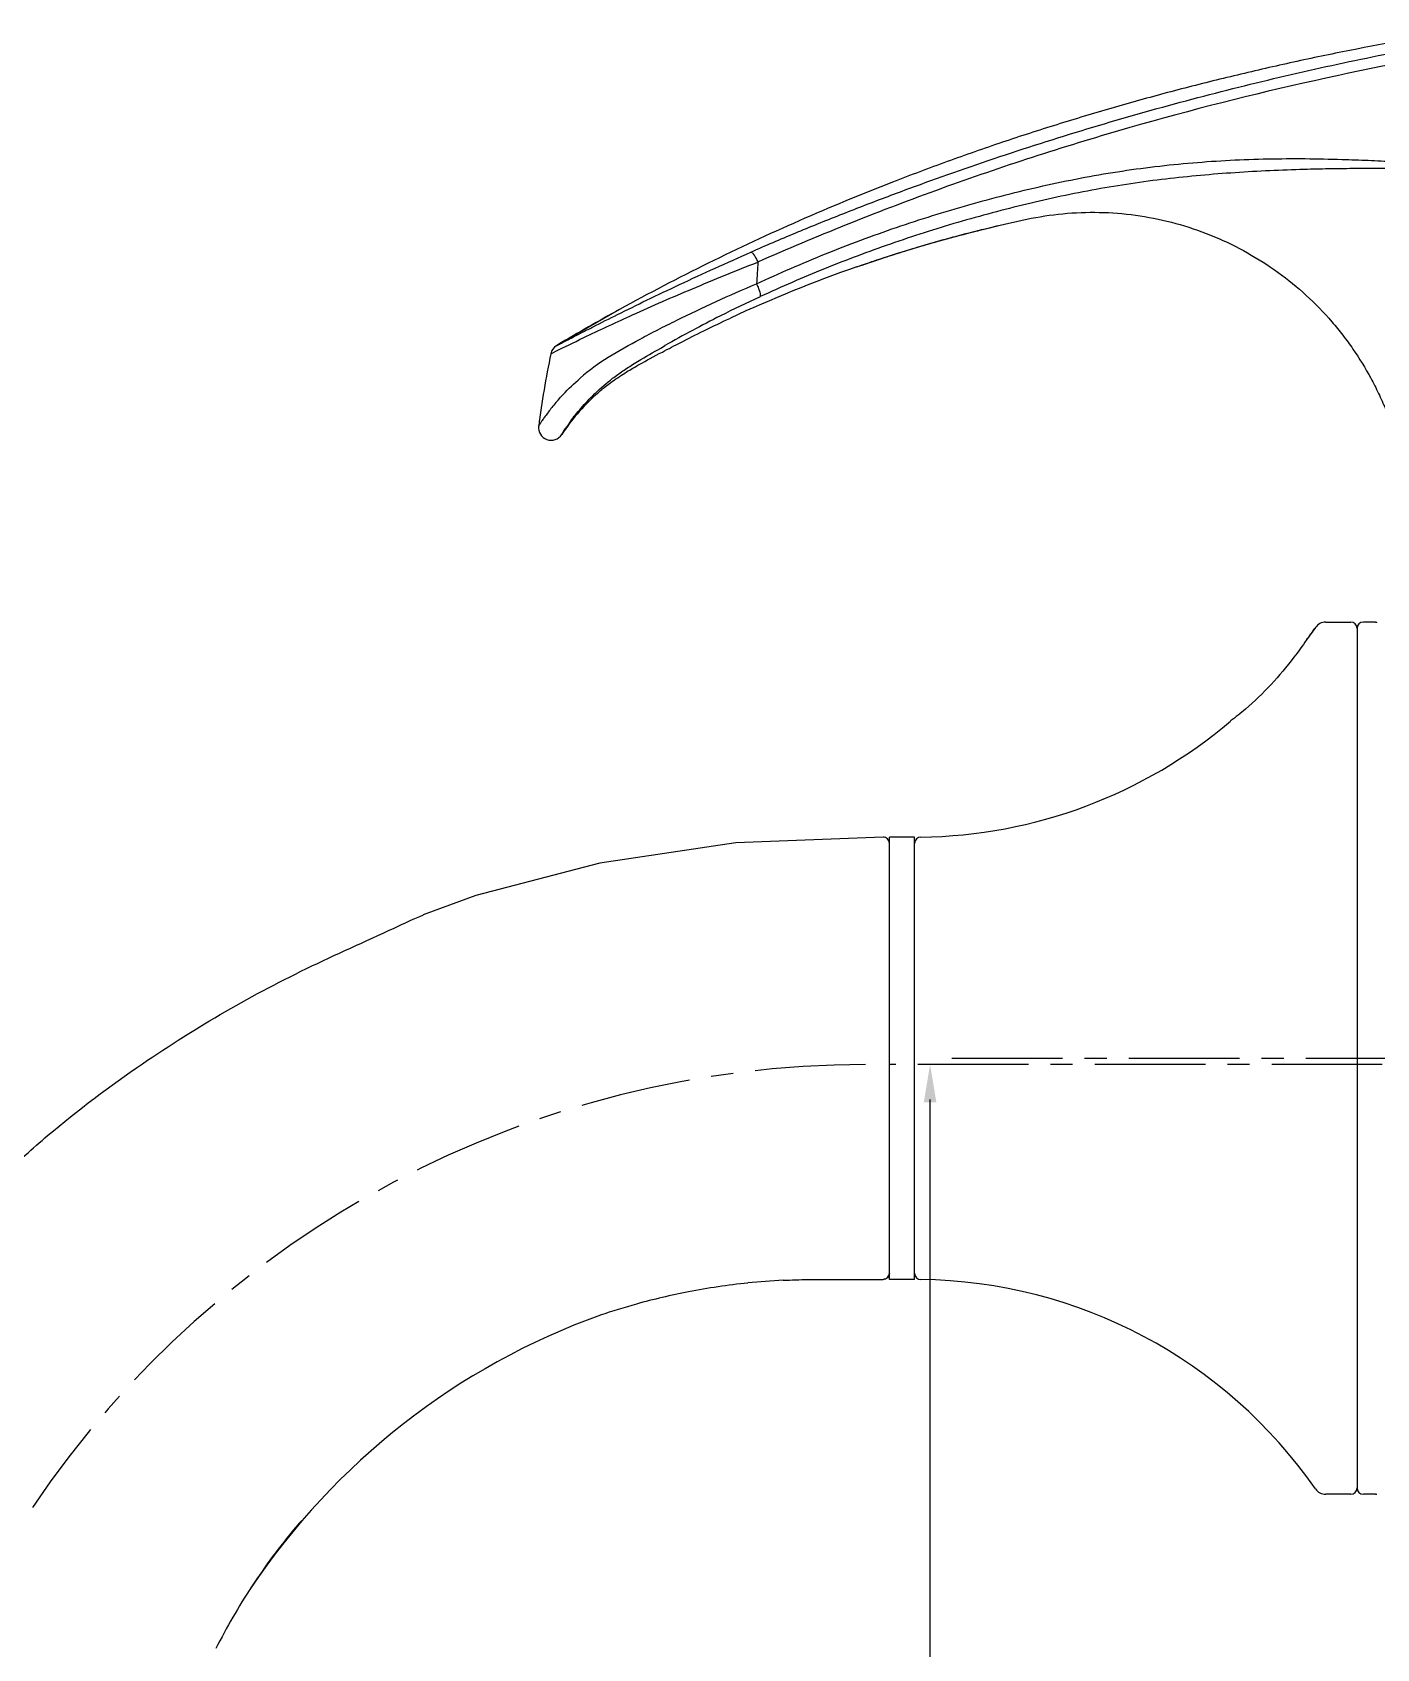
# Model space of a CAD drawing. Extents: x 26988 to 27829, y -7342 to -6748.
# Drawn here: x 27131.2 to 27237.5, y -7033 to -6905.1 of the extents above; entities that cross this region are included whole.
import ezdxf

# ---------------------------------------------------------------- set-up
doc = ezdxf.new("R2010")
doc.units = 0
doc.header["$LTSCALE"] = 7
doc.header["$MEASUREMENT"] = 0
doc.linetypes.add('CENTER', pattern=[2, 1.25, -0.25, 0.25, -0.25])
for name, color, linetype in [('CL', 1, 'CENTER'), ('D', 2, 'CONTINUOUS'), ('DWG', 7, 'CONTINUOUS')]:
    doc.layers.add(name, color=color, linetype=linetype)

msp = doc.modelspace()

# ---------------------------------------------------------------- linework, layer by layer
at = {"layer": 'CL'}
msp.add_line((27237.97, -6986.75), (27198.97, -6986.75), dxfattribs=at)
at = {"layer": 'CL', "linetype": 'CENTER'}
msp.add_line((27203.92, -6986.25), (27371.47, -6986.25), dxfattribs=at)
at = {"layer": 'CL'}
msp.add_arc((27197.07, -7066.25), 79.5, 90, 146.0008, dxfattribs=at)
at = {"layer": 'D', "ltscale": 0.6}
msp.add_line((27202.19, -7200.17), (27202.19, -6989.51), dxfattribs=at)
msp.add_solid([(27201.69, -6989.75), (27202.69, -6989.75), (27202.19, -6986.75)], dxfattribs=at)
at = {"layer": 'DWG'}
for p, q in [((27204.97, -6921.03), (27207.73, -6920.35)), ((27199.37, -6922.65), (27202.07, -6921.83)), ((27202.07, -6921.83), (27204.97, -6921.03)), ((27196.72, -6923.53), (27199.37, -6922.65)), ((27196.39, -6923.65), (27196.69, -6923.54)), ((27177.61, -6927.02), (27172.65, -6929.87)), ((27185.13, -6928.29), (27185.34, -6928.19)), ((27185.34, -6928.19), (27185.6, -6928.07)), ((27185.6, -6928.07), (27185.85, -6927.95)), ((27185.85, -6927.95), (27186.09, -6927.84)), ((27186.09, -6927.84), (27186.35, -6927.72)), ((27186.35, -6927.72), (27186.4, -6927.69)), ((27182.62, -6929.54), (27182.87, -6929.41)), ((27182.87, -6929.41), (27183.12, -6929.28)), ((27183.12, -6929.28), (27183.36, -6929.16)), ((27183.36, -6929.16), (27183.59, -6929.04)), ((27183.59, -6929.04), (27183.82, -6928.93)), ((27183.82, -6928.93), (27184.05, -6928.82)), ((27184.05, -6928.82), (27184.28, -6928.71)), ((27184.28, -6928.71), (27184.5, -6928.6)), ((27184.5, -6928.6), (27184.71, -6928.49)), ((27184.71, -6928.49), (27184.92, -6928.39)), ((27184.92, -6928.39), (27185.13, -6928.29)), ((27172.18, -6930.52), (27172.79, -6930.22)), ((27172.63, -6929.88), (27172.65, -6929.87)), ((27172.72, -6929.82), (27172.65, -6929.87)), ((27172.65, -6929.87), (27172.72, -6929.83)), ((27172.74, -6929.82), (27172.72, -6929.82)), ((27180.05, -6930.89), (27180.28, -6930.77)), ((27180.28, -6930.77), (27180.51, -6930.64)), ((27180.51, -6930.64), (27180.75, -6930.51)), ((27180.75, -6930.51), (27181.01, -6930.38)), ((27181.01, -6930.38), (27181.19, -6930.28)), ((27181.1, -6929.94), (27181.21, -6929.87)), ((27181.19, -6930.28), (27181.37, -6930.18)), ((27181.37, -6930.18), (27181.56, -6930.09)), ((27181.56, -6930.09), (27181.74, -6929.99)), ((27181.74, -6929.99), (27181.92, -6929.9)), ((27181.92, -6929.9), (27182.1, -6929.8)), ((27182.1, -6929.8), (27182.36, -6929.67)), ((27182.36, -6929.67), (27182.62, -6929.54)), ((27178.66, -6931.67), (27178.78, -6931.6)), ((27178.88, -6931.54), (27178.99, -6931.48)), ((27178.99, -6931.48), (27179.09, -6931.43)), ((27179.08, -6931.43), (27179.27, -6931.32)), ((27179.27, -6931.32), (27179.44, -6931.23)), ((27179.44, -6931.23), (27179.61, -6931.14)), ((27179.61, -6931.14), (27179.83, -6931.01)), ((27179.83, -6931.01), (27180.05, -6930.89)), ((27176.12, -6933.43), (27176.21, -6933.35)), ((27176.21, -6933.35), (27176.31, -6933.27)), ((27176.31, -6933.27), (27176.41, -6933.19)), ((27175.72, -6933.78), (27175.75, -6933.75)), ((27175.72, -6933.78), (27175.72, -6933.78)), ((27175.89, -6933.63), (27175.96, -6933.57)), ((27175.96, -6933.57), (27176.04, -6933.5)), ((27176.03, -6933.5), (27176.12, -6933.43)), ((27232.68, -6952.18), (27231.97, -6953.16)), ((27233.5, -6951.75), (27235.47, -6951.75)), ((27235.97, -6952.25), (27235.97, -7020.25)), ((27237.42, -6951.75), (27236.47, -6951.75)), ((27237.42, -6951.75), (27237.53, -6951.76)), ((27237.53, -6951.77), (27237.53, -6951.76)), ((27198.97, -7003.75), (27198.97, -6968.75)), ((27200.97, -6968.75), (27198.97, -6968.75)), ((27200.97, -7003.75), (27200.97, -6968.75)), ((27198.47, -7003.75), (27198.47, -7003.75)), ((27200.97, -7003.75), (27198.97, -7003.75)), ((27235.47, -7020.75), (27233.5, -7020.75)), ((27237.42, -7020.75), (27236.47, -7020.75)), ((27237.42, -7020.75), (27237.53, -7020.75))]:
    msp.add_line(p, q, dxfattribs=at)
for points in [[(27204.83, -6921.07), (27205.11, -6921), (27205.39, -6920.92), (27205.68, -6920.85), (27205.97, -6920.78), (27206.26, -6920.7), (27206.56, -6920.63), (27206.86, -6920.56), (27207.17, -6920.48), (27207.48, -6920.41), (27207.73, -6920.35)], [(27201.9, -6921.88), (27202.12, -6921.81), (27202.35, -6921.75), (27202.58, -6921.68), (27202.81, -6921.62), (27203.05, -6921.55), (27203.28, -6921.48), (27203.53, -6921.42), (27203.78, -6921.35), (27204.03, -6921.28), (27204.3, -6921.21), (27204.56, -6921.14), (27204.83, -6921.07)], [(27196.64, -6923.56), (27196.82, -6923.49), (27197.01, -6923.43), (27197.2, -6923.37), (27197.39, -6923.3), (27197.58, -6923.23), (27197.78, -6923.17), (27197.97, -6923.1), (27198.17, -6923.04), (27198.37, -6922.97), (27198.57, -6922.91), (27198.77, -6922.84), (27198.97, -6922.78), (27199.17, -6922.71)], [(27199.17, -6922.71), (27199.37, -6922.65), (27199.58, -6922.58), (27199.78, -6922.52), (27199.98, -6922.46), (27200.19, -6922.39), (27200.4, -6922.33), (27200.61, -6922.27), (27200.82, -6922.2), (27201.03, -6922.14), (27201.24, -6922.07), (27201.46, -6922.01), (27201.68, -6921.94), (27201.9, -6921.88)], [(27176.41, -6933.19), (27176.51, -6933.11), (27176.61, -6933.04), (27176.71, -6932.96), (27176.82, -6932.88), (27176.94, -6932.79), (27177.07, -6932.69), (27177.2, -6932.6), (27177.34, -6932.5), (27177.48, -6932.41), (27177.62, -6932.31), (27177.77, -6932.22), (27177.9, -6932.13), (27178.04, -6932.04), (27178.18, -6931.96), (27178.31, -6931.88), (27178.43, -6931.81), (27178.55, -6931.73), (27178.67, -6931.67)], [(27178.78, -6931.6), (27178.89, -6931.54), (27178.99, -6931.48)], [(27175.75, -6933.75), (27175.83, -6933.68), (27175.89, -6933.63)], [(27175.79, -6933.72), (27175.83, -6933.68), (27175.89, -6933.63)], [(27198.47, -6968.75), (27186.81, -6969.2), (27176.06, -6970.82), (27166.25, -6973.37), (27162.08, -6974.91)]]:
    msp.add_lwpolyline(points, dxfattribs=at)
for centre, radius, start, end in [((27232.81, -7027.84), 110.38, 109.2702, 114.8648), ((27241.68, -6927.42), 53.27, 175.5224, 177.3786), ((27231.71, -7018.63), 102.11, 114.8864, 116.8434), ((27257.72, -7072.34), 165.94, 118.8665, 120.8061), ((27233.17, -7021.62), 105.44, 116.8163, 119.5201), ((27236.65, -6944.31), 65.92, 167.9281, 172.971), ((27173.16, -6930.73), 1, 120.8427, 167.9276), ((27186.22, -6945.94), 17.87, 122.1118, 130.9233), ((27186.61, -6945.78), 16.2, 132.2311, 146.8145), ((27187.1, -6945.64), 16.56, 133.6008, 133.8147), ((27172.21, -6936.36), 1, 172.9599, 326.8223), ((27200.97, -6930.14), 38.62, 323.3933, 325.1877), ((27233.5, -6952.75), 1, 90, 145.1877), ((27235.47, -6952.25), 0.5, 0, 90), ((27236.47, -6952.25), 0.5, 90, 180), ((27200.97, -6930.14), 38.62, 270.7324, 310.3441), ((27198.47, -6969.25), 0.5, 0, 90.0476), ((27201.47, -6969.25), 0.5, 90.7324, 180), ((27198.47, -7003.25), 0.5, 270.0472, 360), ((27198.47, -7003.25), 0.501, 304.8687, 314.2603), ((27198.47, -7003.25), 0.503, 314.3244, 329.2011), ((27198.48, -7003.25), 0.498, 329.2104, 337.1474), ((27201.47, -7003.26), 0.5, 180, 269.2676), ((27193.55, -7058.82), 55.09, 100.9659, 105.3619), ((27193.43, -7058.13), 54.39, 95.9741, 100.983), ((27193.18, -7055.76), 52.01, 92.8753, 95.9653), ((27200.97, -7042.37), 38.62, 34.8123, 89.2676), ((27193.49, -7058.61), 54.86, 105.3632, 108.4815), ((27195.12, -7059.44), 56.18, 109.7845, 146.2232), ((27235.47, -7020.25), 0.5, 270, 0), ((27236.47, -7020.25), 0.5, 180, 270), ((27233.5, -7019.75), 1, 214.8123, 270), ((27190.35, -7055.45), 50, 139.2962, 139.739), ((27190.38, -7055.47), 50.04, 139.7418, 146.3565), ((27190.35, -7055.45), 50, 146.3593, 146.8082), ((27190.38, -7055.46), 50.04, 146.8107, 153.2791)]:
    msp.add_arc(centre, radius, start, end, dxfattribs=at)
for points, knots in [([(27243.39, -6905.09), (27240.34, -6905.59), (27235.81, -6906.4), (27229.82, -6907.68), (27225.39, -6908.72), (27220.97, -6909.84), (27216.57, -6911.07), (27212.22, -6912.38), (27207.87, -6913.78), (27203.54, -6915.3), (27198.16, -6917.32), (27189.39, -6920.95), (27182.24, -6924.47), (27177.61, -6927.02)], [0, 0, 0, 0, 0.133261, 0.198126, 0.263679, 0.329178, 0.39464, 0.46003, 0.524964, 0.59141, 0.657492, 0.77233, 1, 1, 1, 1]), ([(27188.02, -6922.47), (27189.18, -6921.95), (27191.52, -6920.96), (27195.06, -6919.52), (27198.64, -6918.14), (27203.45, -6916.36), (27209.53, -6914.28), (27216.89, -6912.01), (27224.27, -6909.98), (27230.43, -6908.48), (27235.34, -6907.4), (27239, -6906.65), (27242.63, -6905.95), (27245.05, -6905.52), (27246.25, -6905.32)], [0, 0, 0, 0, 0.062467, 0.125252, 0.188299, 0.251542, 0.378323, 0.505013, 0.631029, 0.755836, 0.817636, 0.878969, 0.939784, 1, 1, 1, 1]), ([(27246.1, -6906.28), (27241.28, -6907.09), (27231.54, -6909.01), (27217, -6912.74), (27202.59, -6917.45), (27193.18, -6921.23), (27188.57, -6923.26)], [0, 0, 0, 0, 0.244006, 0.494845, 0.748445, 1, 1, 1, 1]), ([(27188.46, -6924.99), (27190.26, -6924.15), (27193.91, -6922.56), (27199.52, -6920.47), (27204.3, -6918.98), (27208.17, -6917.94), (27211.1, -6917.23), (27214.05, -6916.61), (27217.99, -6915.93), (27222.95, -6915.34), (27227.91, -6915.09), (27231.86, -6915.07), (27233.82, -6915.11), (27234.8, -6915.14)], [0, 0, 0, 0, 0.124253, 0.249437, 0.375226, 0.438235, 0.501248, 0.564213, 0.627078, 0.752314, 0.876683, 0.938483, 1, 1, 1, 1]), ([(27234.8, -6915.14), (27235.49, -6915.16), (27236.85, -6915.21), (27238.21, -6915.27), (27238.89, -6915.32)], [0, 0, 0, 0, 0.500884, 1, 1, 1, 1]), ([(27231.8, -6915.94), (27229.98, -6915.99), (27226.32, -6916.16), (27220.82, -6916.64), (27215.3, -6917.46), (27209.82, -6918.64), (27204.39, -6920.08), (27199.05, -6921.79), (27193.82, -6923.75), (27190.42, -6925.23), (27188.74, -6926)], [0, 0, 0, 0, 0.122735, 0.246732, 0.371854, 0.497837, 0.624113, 0.7501, 0.875486, 1, 1, 1, 1]), ([(27246.89, -6917.07), (27246.29, -6916.89), (27245.06, -6916.57), (27243.21, -6916.22), (27241.33, -6915.97), (27239.44, -6915.87), (27237.55, -6915.86), (27235.64, -6915.87), (27233.72, -6915.89), (27232.44, -6915.92), (27231.8, -6915.94)], [0, 0, 0, 0, 0.124383, 0.248851, 0.373039, 0.49699, 0.621685, 0.74754, 0.873733, 1, 1, 1, 1]), ([(27196.46, -6923.62), (27198.32, -6922.97), (27201.13, -6922.07), (27204.9, -6921.03), (27206.79, -6920.57), (27207.73, -6920.35)], [0, 0, 0, 0, 0.504212, 0.752513, 1, 1, 1, 1]), ([(27207.73, -6920.35), (27208.66, -6920.12), (27210.54, -6919.69), (27213.41, -6919.32), (27216.3, -6919.3), (27219.17, -6919.61), (27221.99, -6920.25), (27225.63, -6921.53), (27229.01, -6923.43), (27232, -6925.86), (27233.67, -6927.58), (27234.86, -6929.04), (27235.92, -6930.5), (27236.87, -6932.04), (27237.68, -6933.65), (27238.23, -6934.88), (27238.76, -6936.13), (27239.3, -6937.37), (27239.84, -6938.61), (27240.55, -6940.26), (27241.09, -6941.5), (27241.45, -6942.33)], [0, 0, 0, 0, 0.064001, 0.127923, 0.191927, 0.255851, 0.319858, 0.38377, 0.511566, 0.575329, 0.639717, 0.670544, 0.700306, 0.760197, 0.790181, 0.820154, 0.850128, 0.880087, 0.910052, 0.940039, 1, 1, 1, 1]), ([(27172.73, -6929.82), (27172.71, -6929.83), (27172.69, -6929.85), (27172.67, -6929.86), (27172.63, -6929.88), (27172.67, -6929.86), (27172.7, -6929.85), (27172.75, -6929.82), (27172.83, -6929.77), (27172.95, -6929.71), (27173.19, -6929.59), (27173.56, -6929.39), (27174.11, -6929.11), (27174.78, -6928.77), (27175.91, -6928.19), (27177.58, -6927.35), (27179.86, -6926.23), (27182.43, -6925.01), (27185.19, -6923.73), (27187.07, -6922.89), (27188.02, -6922.47)], [0, 0, 0, 0, 0.002345, 0.00473, 0.006016, 0.006807, 0.009825, 0.013497, 0.017501, 0.025988, 0.036419, 0.063864, 0.099772, 0.143897, 0.195772, 0.320892, 0.470607, 0.638947, 0.818513, 1, 1, 1, 1]), ([(27188.02, -6922.47), (27188.04, -6922.47), (27188.08, -6922.49), (27188.16, -6922.56), (27188.28, -6922.72), (27188.43, -6922.97), (27188.52, -6923.16), (27188.57, -6923.26)], [0, 0, 0, 0, 0.048537, 0.121533, 0.342991, 0.647556, 1, 1, 1, 1]), ([(27172.79, -6930.22), (27173.53, -6929.85), (27175.47, -6928.9), (27178.99, -6927.26), (27182.65, -6925.67), (27185.97, -6924.3), (27187.7, -6923.61), (27188.57, -6923.26)], [0, 0, 0, 0, 0.143182, 0.376635, 0.675282, 0.837455, 1, 1, 1, 1]), ([(27176.72, -6930.8), (27177.55, -6930.29), (27178.86, -6929.55), (27180.68, -6928.6), (27182.68, -6927.59), (27185.27, -6926.36), (27187.39, -6925.43), (27188.46, -6924.99)], [0, 0, 0, 0, 0.222773, 0.34397, 0.470447, 0.73383, 1, 1, 1, 1]), ([(27188.46, -6924.99), (27188.52, -6925.11), (27188.61, -6925.32), (27188.71, -6925.61), (27188.76, -6925.81), (27188.76, -6925.93), (27188.75, -6925.99), (27188.74, -6926)], [0, 0, 0, 0, 0.376307, 0.653645, 0.862738, 0.943568, 1, 1, 1, 1]), ([(27172.72, -6929.83), (27172.74, -6929.81), (27172.81, -6929.77), (27172.74, -6929.81), (27172.73, -6929.82)], [0, 0, 0, 0, 0.518203, 1, 1, 1, 1]), ([(27178.77, -6931.3), (27178.95, -6931.19), (27179.72, -6930.72), (27180.5, -6930.28), (27181.1, -6929.94)], [0, 0, 0, 0, 0.237883, 1, 1, 1, 1]), ([(27175.68, -6933.66), (27176.13, -6933.23), (27176.84, -6932.62), (27177.89, -6931.86), (27178.47, -6931.49), (27178.77, -6931.3)], [0, 0, 0, 0, 0.472716, 0.728195, 1, 1, 1, 1]), ([(27172.76, -6934.18), (27172.89, -6934.03), (27173.44, -6933.42), (27174.04, -6932.85), (27174.51, -6932.44)], [0, 0, 0, 0, 0.23143, 1, 1, 1, 1]), ([(27172.76, -6934.18), (27172.65, -6934.31), (27172.43, -6934.56), (27172.13, -6934.93), (27171.87, -6935.28), (27171.65, -6935.58), (27171.49, -6935.81), (27171.39, -6935.96), (27171.33, -6936.06), (27171.29, -6936.13), (27171.25, -6936.19), (27171.23, -6936.21), (27171.22, -6936.24), (27171.22, -6936.24)], [0, 0, 0, 0, 0.20213, 0.38862, 0.556806, 0.703614, 0.825663, 0.876209, 0.91904, 0.953602, 0.979219, 0.994993, 1, 1, 1, 1]), ([(27173.05, -6936.91), (27173.05, -6936.91), (27173.05, -6936.89), (27173.06, -6936.89), (27173.08, -6936.85), (27173.1, -6936.82), (27173.13, -6936.77), (27173.17, -6936.7), (27173.24, -6936.58), (27173.35, -6936.43), (27173.47, -6936.25), (27173.61, -6936.05), (27173.83, -6935.74), (27174.15, -6935.32), (27174.59, -6934.8), (27175.08, -6934.25), (27175.45, -6933.88), (27175.64, -6933.7)], [0, 0, 0, 0, 0.00158, 0.006204, 0.013696, 0.023881, 0.036592, 0.051709, 0.088744, 0.134215, 0.187354, 0.247374, 0.313551, 0.461824, 0.627805, 0.807957, 1, 1, 1, 1]), ([(27231.97, -6953.16), (27231.65, -6953.63), (27230.77, -6954.84), (27229.2, -6956.71), (27227.5, -6958.37), (27226.37, -6959.27), (27225.97, -6959.57)], [0, 0, 0, 0, 0.191742, 0.510249, 0.830848, 1, 1, 1, 1]), ([(27139.88, -6986.69), (27144.14, -6983.76), (27150.91, -6979.88), (27158.5, -6976.58), (27161.3, -6975.23), (27162.1, -6974.91)], [0, 0, 0, 0, 0.2499031, 0.3748618, 0.4050583, 0.4050583, 0.4050583, 0.4050583]), ([(27125.6, -6998.9), (27126.65, -6997.74), (27128.84, -6995.49), (27133.51, -6991.28), (27137.29, -6988.46), (27139.88, -6986.69)], [0, 0, 0, 0, 0.250221, 0.500043, 1, 1, 1, 1]), ([(27190.57, -7003.82), (27191.23, -7003.79), (27192.55, -7003.75), (27194.52, -7003.75), (27196.5, -7003.76), (27197.82, -7003.75), (27198.47, -7003.75)], [0, 0, 0, 0, 0.24986, 0.500908, 0.750343, 1, 1, 1, 1])]:
    msp.add_open_spline(points, degree=3, knots=knots, dxfattribs=at)
for points in [[(27198.97, -7003.25), (27198.97, -7003.32), (27198.96, -7003.39), (27198.93, -7003.45)], [(27198.66, -7003.72), (27198.6, -7003.74), (27198.54, -7003.75), (27198.47, -7003.75)]]:
    msp.add_open_spline(points, degree=3, dxfattribs=at)

doc.saveas('drawing.dxf')
